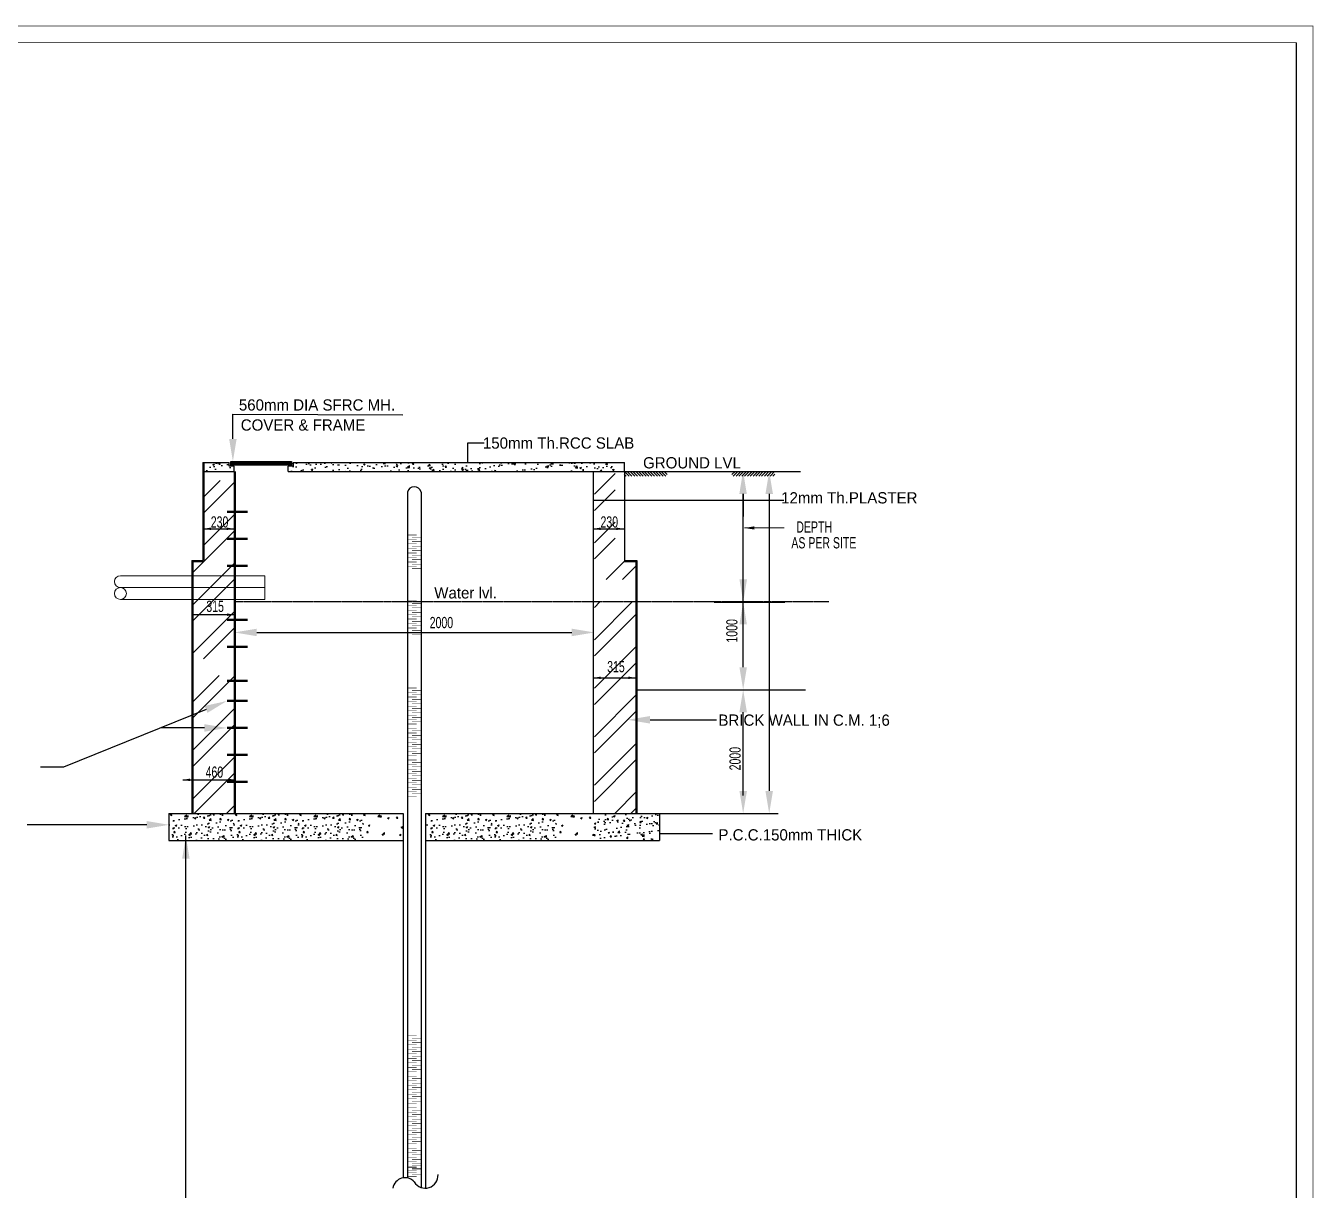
# Model space of a CAD drawing. Header units: millimetres. Extents: x 5085619 to 5232807, y 157605 to 261568.
# Drawn here: x 5194228 to 5232807, y 226668 to 261568 of the extents above; entities that cross this region are included whole.
import ezdxf

# ---------------------------------------------------------------- set-up
doc = ezdxf.new("R2010")
doc.units = ezdxf.units.MM
doc.header["$MEASUREMENT"] = 0
doc.linetypes.add('DASHED', pattern=[0.75, 0.5, -0.25])
for name, color, linetype in [('PEBBLES', 9, 'Continuous'), ('PL-R.W PIPE', 5, 'Continuous'), ('PL-TEXT', 7, 'Continuous'), ('PLDIM', 1, 'Continuous')]:
    doc.layers.add(name, color=color, linetype=linetype)
doc.layers.add('SEWER-T', color=7, linetype='Continuous', lineweight=15)
doc.layers.add('wall', color=7, linetype='Continuous', lineweight=0)
doc.styles.add('ROMANS', font='GOTHIC.TTF', dxfattribs={"width": 0.7})
doc.styles.get("Standard").update_dxf_attribs({"font": 'GOTHIC.TTF'})
doc.styles.add('vicky', font='arial.ttf', dxfattribs={"height": 150})
doc.dimstyles.new('TD', dxfattribs={"dimtxt": 180, "dimasz": 100, "dimexe": 100, "dimexo": 220, "dimgap": 50, "dimtad": 1, "dimdec": 0, "dimzin": 0, "dimdsep": 46, "dimtxsty": 'Standard', "dimcen": 175, "dimdle": 100, "dimclrd": 256, "dimclre": 256, "dimclrt": 256, "dimadec": 0, "dimazin": 0, "dimtfac": 1, "dimtdec": 0, "dimtmove": 2, "dimatfit": 3, "dimfxl": 1, "dimtolj": 1, "dimtzin": 0, "dimlwd": -1, "dimlwe": -1, "dimarcsym": 0})
doc.dimstyles.new('vicky', dxfattribs={"dimscale": 0, "dimtxt": 100, "dimasz": 300, "dimexe": 0, "dimexo": 25, "dimgap": 50, "dimtad": 1, "dimdec": 4, "dimrnd": 1, "dimzin": 12, "dimdsep": 46, "dimtxsty": 'vicky', "dimcen": 0.09, "dimclrd": 3, "dimclre": 3, "dimclrt": 7, "dimaunit": 1, "dimadec": 0, "dimazin": 0, "dimtfac": 100, "dimtdec": 4, "dimtofl": 0, "dimtmove": 1, "dimatfit": 3, "dimfxl": 100, "dimfxlon": 1, "dimtolj": 1, "dimtzin": 12, "dimlwd": 5, "dimlwe": 0, "dimarcsym": 1})
pattern_1 = [(50, (5168789.04, 194874.43), (491.46, -42.9972), [51.389, -565.2804]), (355, (5168789.04, 194874.43), (-95.0708, 515.393), [41.1113, -452.2243]), (100.451, (5168830, 194870.84), (396.391, 472.3934), [43.674, -480.414]), (46.1842, (5168789.04, 195011.46), (731.2607, -113.413), [77.084, -847.921]), (96.6356, (5168850, 195002), (640.42, 667.453), [65.511, -720.621]), (351.184, (5168789, 195011.5), (640.421, 667.452), [61.667, -678.3365]), (21, (5168857.55, 194977.2), (408.995, -275.8706), [51.389, -565.2804]), (326, (5168857.55, 194977.2), (166.7167, 496.864), [41.1113, -452.2243]), (71.4514, (5168891.64, 194954.2), (575.7106, 220.9944), [43.674, -480.414]), (37.5, (5168789.04, 194874.43), (8.3318, 228.095), [0, -446.7428, 0, -459.0762, 0, -453.9373]), (7.5, (5168789.04, 194874.43), (180.2522, 270.2463), [0, -261.742, 0, -436.465, 0, -173.0101]), (327.5, (5168636.24, 194874.43), (365.7681, -15.4538), [0, -171.2971, 0, -534.4469, 0, -709.17]), (317.5, (5168567.72, 194874.43), (399.5921, 68.5903), [0, -222.6862, 0, -354.9276, 0, -503.6135])]

msp = doc.modelspace()

# ---------------------------------------------------------------- hatches: boundary and pattern name
at = {"layer": 'PEBBLES'}
h = msp.add_hatch(dxfattribs=at)
h.set_pattern_fill('AR-CONC', color=256, scale=2.697592, style=0)
h.set_pattern_definition(pattern_1)
h.paths.add_polyline_path([(5199573, 248481), (5199573, 248211), (5200475, 248211), (5200475, 248366), (5200322, 248366), (5200322, 248481)])
h = msp.add_hatch(dxfattribs=at)
h.set_pattern_fill('ANSI31', color=256, scale=10.790368, style=0)
h.set_pattern_definition([(45, (5168789.036, 194828.478), (-24.225067, 24.225067), [])])
h.paths.add_polyline_path([(5202191, 248400), (5202191, 248512), (5200372, 248512), (5200372, 248400)])
h = msp.add_hatch(dxfattribs=at)
h.set_pattern_fill('AR-CONC', color=256, scale=2.697592, style=0)
h.set_pattern_definition(pattern_1)
h.paths.add_polyline_path([(5202165, 248481), (5202165, 248419), (5202094, 248419), (5202094, 248211), (5205871, 248211), (5205871, 248481)])
h = msp.add_hatch(dxfattribs=at)
h.set_pattern_fill('AR-CONC', color=256, scale=2.697592, style=0)
h.set_pattern_definition(pattern_1)
h.paths.add_polyline_path([(5200475, 237151), (5200475, 237960), (5198520, 237960), (5198520, 237151)])
h = msp.add_hatch(dxfattribs=at)
h.set_pattern_fill('AR-CONC', color=256, scale=2.697592, style=0)
h.set_pattern_definition([(50, (5170735.6, 194874.43), (491.46, -42.997), [51.389, -565.2804]), (355, (5170735.6, 194874.43), (-95.071, 515.393), [41.1113, -452.2243]), (100.451, (5170776.56, 194870.84), (396.391, 472.3934), [43.674, -480.414]), (46.1842, (5170735.6, 195011.46), (731.261, -113.413), [77.084, -847.921]), (96.6356, (5170796.55, 195002), (640.42, 667.453), [65.511, -720.621]), (351.184, (5170735.6, 195011.5), (640.421, 667.452), [61.667, -678.336]), (21, (5170804.13, 194977.2), (408.995, -275.8706), [51.389, -565.2804]), (326, (5170804.13, 194977.2), (166.7167, 496.864), [41.1113, -452.2243]), (71.4514, (5170838.2, 194954.2), (575.7106, 220.9944), [43.674, -480.414]), (37.5, (5170735.61, 194874.43), (8.3318, 228.095), [0, -446.7428, 0, -459.0762, 0, -453.9373]), (7.5, (5170735.6, 194874.43), (180.2522, 270.2463), [0, -261.742, 0, -436.465, 0, -173.0101]), (327.5, (5170582.81, 194874.43), (365.7681, -15.4538), [0, -171.2971, 0, -534.447, 0, -709.17]), (317.5, (5170514.3, 194874.43), (399.5921, 68.5903), [0, -222.6862, 0, -354.9276, 0, -503.6135])])
h.paths.add_polyline_path([(5202422, 237151), (5202422, 237960), (5200466, 237960), (5200466, 237151)])
h = msp.add_hatch(dxfattribs=at)
h.set_pattern_fill('AR-CONC', color=256, scale=2.697592, style=0)
h.set_pattern_definition([(50, (5172663.5, 194874.43), (491.46, -42.997), [51.389, -565.2804]), (355, (5172663.5, 194874.43), (-95.071, 515.393), [41.1113, -452.2243]), (100.451, (5172704.47, 194870.84), (396.391, 472.3934), [43.674, -480.414]), (46.1842, (5172663.5, 195011.46), (731.261, -113.413), [77.084, -847.921]), (96.6356, (5172724.45, 195002), (640.42, 667.453), [65.511, -720.621]), (351.184, (5172663.5, 195011.5), (640.421, 667.452), [61.667, -678.336]), (21, (5172732.03, 194977.2), (408.995, -275.8706), [51.389, -565.2804]), (326, (5172732.03, 194977.2), (166.7167, 496.864), [41.1113, -452.2243]), (71.4514, (5172766.1, 194954.2), (575.7106, 220.9944), [43.674, -480.414]), (37.5, (5172663.52, 194874.43), (8.3318, 228.095), [0, -446.7428, 0, -459.0762, 0, -453.9373]), (7.5, (5172663.52, 194874.43), (180.2522, 270.2463), [0, -261.742, 0, -436.465, 0, -173.0101]), (327.5, (5172510.72, 194874.43), (365.7681, -15.4538), [0, -171.2971, 0, -534.447, 0, -709.17]), (317.5, (5172442.2, 194874.43), (399.5921, 68.5903), [0, -222.6862, 0, -354.9276, 0, -503.6135])])
h.paths.add_polyline_path([(5204350, 237151), (5204350, 237960), (5202394, 237960), (5202394, 237151)])
h = msp.add_hatch(dxfattribs=at)
h.set_pattern_fill('AR-CONC', color=256, scale=2.697592, style=0)
h.set_pattern_definition([(50, (5176519.63, 194874.43), (491.46, -42.997), [51.389, -565.2804]), (355, (5176519.63, 194874.43), (-95.071, 515.393), [41.1113, -452.2243]), (100.451, (5176560.6, 194870.84), (396.391, 472.3934), [43.674, -480.414]), (46.1842, (5176519.63, 195011.46), (731.261, -113.413), [77.084, -847.921]), (96.6356, (5176580.6, 195002), (640.42, 667.453), [65.511, -720.621]), (351.184, (5176519.6, 195011.5), (640.421, 667.452), [61.667, -678.336]), (21, (5176588.15, 194977.2), (408.995, -275.8706), [51.389, -565.2804]), (326, (5176588.15, 194977.2), (166.7167, 496.864), [41.1113, -452.2243]), (71.4514, (5176622.24, 194954.2), (575.7106, 220.9944), [43.674, -480.414]), (37.5, (5176519.63, 194874.43), (8.3318, 228.095), [0, -446.7428, 0, -459.0762, 0, -453.9373]), (7.5, (5176519.63, 194874.43), (180.2522, 270.2463), [0, -261.742, 0, -436.465, 0, -173.0101]), (327.5, (5176366.84, 194874.43), (365.7681, -15.4538), [0, -171.2971, 0, -534.447, 0, -709.17]), (317.5, (5176298.32, 194874.43), (399.5921, 68.5903), [0, -222.6862, 0, -354.9276, 0, -503.6135])])
h.paths.add_polyline_path([(5208206, 237151), (5208206, 237960), (5206250, 237960), (5206250, 237151)])
h = msp.add_hatch(dxfattribs=at)
h.set_pattern_fill('AR-CONC', color=256, scale=2.697592, style=0)
h.set_pattern_definition([(50, (5178447.54, 194874.43), (491.46, -42.997), [51.389, -565.2804]), (355, (5178447.54, 194874.43), (-95.071, 515.393), [41.1113, -452.2243]), (100.451, (5178488.5, 194870.84), (396.391, 472.3934), [43.674, -480.414]), (46.1842, (5178447.54, 195011.46), (731.261, -113.413), [77.084, -847.921]), (96.6356, (5178508.5, 195002), (640.42, 667.453), [65.511, -720.621]), (351.184, (5178447.54, 195011.5), (640.421, 667.452), [61.667, -678.336]), (21, (5178516.06, 194977.2), (408.995, -275.8706), [51.389, -565.2804]), (326, (5178516.06, 194977.2), (166.7167, 496.864), [41.1113, -452.2243]), (71.4514, (5178550.14, 194954.2), (575.7106, 220.9944), [43.674, -480.414]), (37.5, (5178447.54, 194874.43), (8.3318, 228.095), [0, -446.7428, 0, -459.0762, 0, -453.9373]), (7.5, (5178447.54, 194874.43), (180.2522, 270.2463), [0, -261.742, 0, -436.465, 0, -173.0101]), (327.5, (5178294.74, 194874.43), (365.7681, -15.4538), [0, -171.2971, 0, -534.447, 0, -709.17]), (317.5, (5178226.22, 194874.43), (399.5921, 68.5903), [0, -222.6862, 0, -354.9276, 0, -503.6135])])
h.paths.add_polyline_path([(5210134, 237151), (5210134, 237960), (5208178, 237960), (5208178, 237151)])
h = msp.add_hatch(dxfattribs=at)
h.set_pattern_fill('AR-CONC', color=256, scale=2.697592, style=0)
h.set_pattern_definition(pattern_1)
h.paths.add_polyline_path([(5211266, 237960), (5211266, 237151), (5213221, 237151), (5213221, 237960)])
at = {"layer": 'PL-TEXT'}
h = msp.add_hatch(dxfattribs=at)
h.set_pattern_fill('AR-CONC', color=256, scale=2.697592, style=0)
h.set_pattern_definition(pattern_1)
h.paths.add_polyline_path([(5211886, 248211), (5211886, 248481), (5205871, 248481), (5205871, 248211)])
h = msp.add_hatch(dxfattribs=at)
h.set_pattern_fill('ANSI31', color=256, scale=18.883144, style=0)
h.set_pattern_definition([(135, (5242952.007, 194874.425), (42.39387, 42.39387), [])])
h.paths.add_polyline_path([(5212163, 248211), (5213450, 248211), (5213450, 248073), (5212163, 248073)])
h = msp.add_hatch(dxfattribs=at)
h.set_pattern_fill('ANSI31', color=256, scale=18.883144, style=0)
h.set_pattern_definition([(45, (5185885.445, 194874.425), (-42.39387, 42.39387), [])])
h.paths.add_polyline_path([(5216674, 248211), (5215388, 248211), (5215388, 248073), (5216674, 248073)])

# ---------------------------------------------------------------- linework, layer by layer
at = {"layer": 'PEBBLES'}
for p, q in [((5211266, 247526), (5211886, 248146)), ((5213777, 248211), (5217441, 248211)), ((5199564, 247452), (5200054, 247941)), ((5199564, 246967), (5200475, 247879)), ((5211266, 247041), (5211886, 247662)), ((5199564, 245998), (5200475, 246910)), ((5211266, 246072), (5211886, 246693)), ((5199234, 245184), (5200475, 246425)), ((5211266, 245588), (5211886, 246208)), ((5199202, 245514), (5199202, 241702)), ((5199234, 244215), (5200475, 245456)), ((5211621, 244974), (5212161, 245514)), ((5212106, 244974), (5212507, 245375)), ((5199234, 243731), (5200475, 244972)), ((5211266, 243165), (5212400, 244300)), ((5211266, 244134), (5211431, 244300)), ((5199234, 242762), (5200475, 244003)), ((5211266, 242681), (5212507, 243922)), ((5199556, 242599), (5200475, 243518)), ((5211266, 241712), (5212507, 242952)), ((5211266, 241227), (5212507, 242468)), ((5199203, 241277), (5200019, 242093)), ((5199203, 240792), (5200475, 242065)), ((5211266, 240258), (5212539, 241531)), ((5199234, 239855), (5200475, 241096)), ((5211266, 239774), (5212539, 241047)), ((5199234, 239370), (5200475, 240611)), ((5211266, 238805), (5212539, 240078)), ((5199234, 238401), (5200475, 239642)), ((5211266, 238320), (5212539, 239593)), ((5199278, 237960), (5200475, 239158)), ((5211875, 237960), (5212539, 238624)), ((5200247, 237960), (5200475, 238189)), ((5212360, 237960), (5212539, 238140)), ((5204353, 237906), (5204386, 237945)), ((5204353, 237906), (5204394, 237902)), ((5204394, 237902), (5204387, 237945)), ((5204775, 237868), (5204829, 237924)), ((5204776, 237868), (5204836, 237858)), ((5204836, 237858), (5204829, 237924)), ((5204845, 237863), (5204878, 237902)), ((5204845, 237863), (5204886, 237859)), ((5204886, 237859), (5204878, 237902)), ((5205071, 237823), (5205119, 237842)), ((5205071, 237823), (5205105, 237800)), ((5205105, 237800), (5205119, 237842)), ((5205336, 237820), (5205369, 237859)), ((5205336, 237820), (5205377, 237816)), ((5205377, 237816), (5205369, 237859)), ((5210137, 237906), (5210170, 237945)), ((5210137, 237906), (5210178, 237902)), ((5210178, 237902), (5210171, 237945)), ((5210559, 237868), (5210613, 237924)), ((5210560, 237868), (5210620, 237858)), ((5210620, 237858), (5210613, 237924)), ((5210629, 237863), (5210662, 237902)), ((5210629, 237863), (5210670, 237859)), ((5210670, 237859), (5210662, 237902)), ((5210855, 237823), (5210903, 237842)), ((5210855, 237823), (5210889, 237800)), ((5210889, 237800), (5210903, 237842)), ((5211120, 237820), (5211153, 237859)), ((5211120, 237820), (5211161, 237816)), ((5211161, 237816), (5211153, 237859)), ((5213221, 237960), (5216778, 237960)), ((5204448, 237391), (5204481, 237430)), ((5204448, 237391), (5204489, 237387)), ((5204490, 237387), (5204482, 237430)), ((5204495, 237602), (5204543, 237621)), ((5204495, 237602), (5204529, 237579)), ((5204529, 237579), (5204543, 237621)), ((5204904, 237326), (5204952, 237345)), ((5204904, 237326), (5204938, 237303)), ((5204938, 237303), (5204952, 237345)), ((5204940, 237348), (5204973, 237387)), ((5204940, 237348), (5204981, 237344)), ((5204981, 237344), (5204973, 237387)), ((5205431, 237305), (5205464, 237344)), ((5205431, 237305), (5205472, 237301)), ((5205472, 237301), (5205465, 237344)), ((5205480, 237547), (5205528, 237566)), ((5205480, 237547), (5205514, 237524)), ((5210232, 237391), (5210265, 237430)), ((5210232, 237391), (5210273, 237387)), ((5210274, 237387), (5210266, 237430)), ((5210279, 237602), (5210327, 237621)), ((5210279, 237602), (5210313, 237579)), ((5210313, 237579), (5210327, 237621)), ((5210688, 237326), (5210736, 237345)), ((5210688, 237326), (5210722, 237303)), ((5210722, 237303), (5210736, 237345)), ((5210724, 237348), (5210757, 237387)), ((5210724, 237348), (5210765, 237344)), ((5210765, 237344), (5210757, 237387)), ((5211215, 237305), (5211248, 237344)), ((5211215, 237305), (5211256, 237301)), ((5211256, 237301), (5211249, 237344)), ((5211264, 237547), (5211312, 237566)), ((5211264, 237547), (5211298, 237524))]:
    msp.add_line(p, q, dxfattribs=at)
at = {"layer": 'PEBBLES', "linetype": 'DASHED'}
msp.add_line((5218294, 244300), (5200475, 244300), dxfattribs=at)
at = {"layer": 'PL-TEXT'}
for p, q in [((5232301, 158111), (5232301, 261061)), ((5200435, 249186), (5200435, 249926)), ((5200435, 249926), (5205530, 249906)), ((5199531, 248481), (5199531, 245546)), ((5199531, 248481), (5200322, 248481)), ((5199573, 248211), (5199573, 248481)), ((5200372, 248512), (5202191, 248512)), ((5202238, 248481), (5212167, 248481)), ((5212167, 248211), (5212167, 248481)), ((5199564, 248211), (5199564, 245514)), ((5199564, 248211), (5200475, 248211)), ((5199573, 248211), (5200475, 248211)), ((5200475, 248211), (5200475, 248366)), ((5200475, 248211), (5200475, 237960)), ((5200508, 248211), (5200508, 237960)), ((5202094, 248211), (5202094, 248366)), ((5202094, 248211), (5211886, 248211)), ((5211233, 248211), (5211233, 237960)), ((5211266, 248211), (5211886, 248211)), ((5211886, 248211), (5213777, 248211)), ((5212167, 248211), (5212167, 245514)), ((5215722, 244289), (5215722, 247537)), ((5215722, 247537), (5215722, 246862)), ((5216505, 247537), (5216505, 238635)), ((5199564, 246492), (5200482, 246492)), ((5211241, 246492), (5212159, 246492)), ((5199202, 245546), (5199531, 245546)), ((5199202, 245546), (5199202, 244165)), ((5199234, 245514), (5199564, 245514)), ((5199234, 245514), (5199234, 237960)), ((5212167, 245514), (5212507, 245514)), ((5212199, 245546), (5212539, 245546)), ((5212507, 245514), (5212507, 237960)), ((5212539, 245546), (5212539, 237960)), ((5214857, 244289), (5216973, 244289)), ((5215725, 242344), (5215725, 244480)), ((5199234, 243921), (5200475, 243921)), ((5201150, 243385), (5210591, 243385)), ((5211241, 242025), (5212514, 242025)), ((5212539, 241670), (5217597, 241670)), ((5199631, 241079), (5195355, 239344)), ((5212934, 240767), (5214925, 240767)), ((5215725, 238500), (5215725, 240995)), ((5199582, 240523), (5198285, 240523)), ((5195355, 239344), (5194670, 239344)), ((5198931, 238967), (5200517, 238967)), ((5198520, 237960), (5198520, 237151)), ((5198520, 237960), (5205533, 237960)), ((5205533, 237960), (5205533, 227036)), ((5206208, 237960), (5206208, 226730)), ((5206208, 237960), (5213221, 237960)), ((5211266, 237960), (5213221, 237960)), ((5213221, 237960), (5213221, 237151)), ((5216574, 237960), (5216730, 237960)), ((5197854, 237620), (5194275, 237620)), ((5199026, 214621), (5199026, 237299)), ((5213241, 237358), (5214802, 237358)), ((5198520, 237151), (5205533, 237151)), ((5198520, 237151), (5200475, 237151)), ((5206208, 237151), (5213221, 237151))]:
    msp.add_line(p, q, dxfattribs=at)
at = {"layer": 'PL-TEXT', "const_width": 13.5}
for points in [[(5085626, 157611), (5232801, 157611), (5232801, 261561), (5085626, 261561)], [(5086126, 158111), (5232301, 158111), (5232301, 261061), (5086126, 261061)]]:
    msp.add_lwpolyline(points, close=True, dxfattribs=at)
at = {"layer": 'PL-TEXT'}
for points in [[(5200475, 248366), (5200322, 248366), (5200322, 248481)], [(5202094, 248512), (5202191, 248512), (5202191, 248400), (5200372, 248400), (5200372, 248512)], [(5202238, 248481), (5202238, 248366), (5202094, 248366)]]:
    msp.add_lwpolyline(points, dxfattribs=at)
for points, const_width in [([(5200256, 246997), (5200876, 246997)], 67.4), ([(5200256, 246188), (5200876, 246188)], 67.4), ([(5205668, 246307), (5205937, 246307)], 13.5), ([(5205668, 246172), (5205937, 246172)], 13.5), ([(5205806, 246240), (5206074, 246240)], 13.5), ([(5205668, 246038), (5205937, 246038)], 13.5), ([(5205668, 245903), (5205937, 245903)], 13.5), ([(5205668, 245768), (5205937, 245768)], 13.5), ([(5205806, 246105), (5206074, 246105)], 13.5), ([(5205806, 245970), (5206074, 245970)], 13.5), ([(5205806, 245835), (5206074, 245835)], 13.5), ([(5200256, 245379), (5200876, 245379)], 67.4), ([(5205668, 245633), (5205937, 245633)], 13.5), ([(5205668, 245498), (5205937, 245498)], 13.5), ([(5205668, 245363), (5205937, 245363)], 13.5), ([(5205806, 245700), (5206074, 245700)], 13.5), ([(5205806, 245566), (5206074, 245566)], 13.5), ([(5205806, 245431), (5206074, 245431)], 13.5), ([(5205806, 245296), (5206074, 245296)], 13.5), ([(5205668, 244326), (5205937, 244326)], 13.5), ([(5205806, 244259), (5206074, 244259)], 13.5), ([(5205668, 244191), (5205937, 244191)], 13.5), ([(5205668, 244056), (5205937, 244056)], 13.5), ([(5205668, 243921), (5205937, 243921)], 13.5), ([(5205806, 244124), (5206074, 244124)], 13.5), ([(5205806, 243989), (5206074, 243989)], 13.5), ([(5205806, 243854), (5206074, 243854)], 13.5), ([(5200256, 243760), (5200876, 243760)], 67.4), ([(5205668, 243787), (5205937, 243787)], 13.5), ([(5205668, 243652), (5205937, 243652)], 13.5), ([(5205668, 243517), (5205937, 243517)], 13.5), ([(5205806, 243719), (5206074, 243719)], 13.5), ([(5205806, 243584), (5206074, 243584)], 13.5), ([(5205806, 243449), (5206074, 243449)], 13.5), ([(5205668, 243382), (5205937, 243382)], 13.5), ([(5205806, 243314), (5206074, 243314)], 13.5), ([(5200256, 242951), (5200876, 242951)], 67.4), ([(5200256, 241934), (5200876, 241934)], 67.4), ([(5205668, 241719), (5205937, 241719)], 13.5), ([(5205668, 241584), (5205937, 241584)], 13.5), ([(5205806, 241651), (5206074, 241651)], 13.5), ([(5205806, 241516), (5206074, 241516)], 13.5), ([(5200256, 241332), (5200876, 241332)], 67.4), ([(5205668, 241449), (5205937, 241449)], 13.5), ([(5205668, 241314), (5205937, 241314)], 13.5), ([(5205668, 241179), (5205937, 241179)], 13.5), ([(5205806, 241381), (5206074, 241381)], 13.5), ([(5205806, 241247), (5206074, 241247)], 13.5), ([(5205668, 241044), (5205937, 241044)], 13.5), ([(5205668, 240909), (5205937, 240909)], 13.5), ([(5205668, 240774), (5205937, 240774)], 13.5), ([(5205806, 241112), (5206074, 241112)], 13.5), ([(5205806, 240977), (5206074, 240977)], 13.5), ([(5205806, 240842), (5206074, 240842)], 13.5), ([(5200256, 240523), (5200876, 240523)], 67.4), ([(5205668, 240640), (5205937, 240640)], 13.5), ([(5205668, 240505), (5205937, 240505)], 13.5), ([(5205668, 240370), (5205937, 240370)], 13.5), ([(5205806, 240707), (5206074, 240707)], 13.5), ([(5205806, 240437), (5206074, 240437)], 13.5), ([(5205668, 240235), (5205937, 240235)], 13.5), ([(5205668, 240100), (5205937, 240100)], 13.5), ([(5205668, 239965), (5205937, 239965)], 13.5), ([(5205806, 240302), (5206074, 240302)], 13.5), ([(5205806, 240167), (5206074, 240167)], 13.5), ([(5205806, 240033), (5206074, 240033)], 13.5), ([(5200256, 239714), (5200876, 239714)], 67.4), ([(5205668, 239830), (5205937, 239830)], 13.5), ([(5205668, 239695), (5205937, 239695)], 13.5), ([(5205806, 239898), (5206074, 239898)], 13.5), ([(5205806, 239763), (5206074, 239763)], 13.5), ([(5205668, 239561), (5205937, 239561)], 13.5), ([(5205668, 239426), (5205937, 239426)], 13.5), ([(5205668, 239291), (5205937, 239291)], 13.5), ([(5205806, 239493), (5206074, 239493)], 13.5), ([(5205806, 239358), (5206074, 239358)], 13.5), ([(5205806, 239223), (5206074, 239223)], 13.5), ([(5200256, 238905), (5200876, 238905)], 67.4), ([(5205668, 239156), (5205937, 239156)], 13.5), ([(5205668, 239021), (5205937, 239021)], 13.5), ([(5205668, 238886), (5205937, 238886)], 13.5), ([(5205806, 239088), (5206074, 239088)], 13.5), ([(5205806, 238954), (5206074, 238954)], 13.5), ([(5205806, 238819), (5206074, 238819)], 13.5), ([(5205668, 238751), (5205937, 238751)], 13.5), ([(5205668, 238616), (5205937, 238616)], 13.5), ([(5205668, 238481), (5205937, 238481)], 13.5), ([(5205806, 238684), (5206074, 238684)], 13.5), ([(5205806, 238549), (5206074, 238549)], 13.5), ([(5205668, 231294), (5205937, 231294)], 13.5), ([(5205668, 231159), (5205937, 231159)], 13.5), ([(5205806, 231226), (5206074, 231226)], 13.5), ([(5205806, 231092), (5206074, 231092)], 13.5), ([(5205668, 231024), (5205937, 231024)], 13.5), ([(5205668, 230889), (5205937, 230889)], 13.5), ([(5205668, 230754), (5205937, 230754)], 13.5), ([(5205806, 230957), (5206074, 230957)], 13.5), ([(5205806, 230822), (5206074, 230822)], 13.5), ([(5205668, 230620), (5205937, 230620)], 13.5), ([(5205668, 230485), (5205937, 230485)], 13.5), ([(5205668, 230350), (5205937, 230350)], 13.5), ([(5205806, 230687), (5206074, 230687)], 13.5), ([(5205806, 230552), (5206074, 230552)], 13.5), ([(5205806, 230417), (5206074, 230417)], 13.5), ([(5205668, 230215), (5205937, 230215)], 13.5), ([(5205668, 230080), (5205937, 230080)], 13.5), ([(5205668, 229945), (5205937, 229945)], 13.5), ([(5205806, 230282), (5206074, 230282)], 13.5), ([(5205806, 230013), (5206074, 230013)], 13.5), ([(5205668, 229810), (5205937, 229810)], 13.5), ([(5205668, 229675), (5205937, 229675)], 13.5), ([(5205668, 229540), (5205937, 229540)], 13.5), ([(5205806, 229878), (5206074, 229878)], 13.5), ([(5205806, 229743), (5206074, 229743)], 13.5), ([(5205806, 229608), (5206074, 229608)], 13.5), ([(5205668, 229406), (5205937, 229406)], 13.5), ([(5205668, 229271), (5205937, 229271)], 13.5), ([(5205806, 229473), (5206074, 229473)], 13.5), ([(5205806, 229338), (5206074, 229338)], 13.5), ([(5205668, 229136), (5205937, 229136)], 13.5), ([(5205668, 229001), (5205937, 229001)], 13.5), ([(5205668, 228866), (5205937, 228866)], 13.5), ([(5205806, 229068), (5206074, 229068)], 13.5), ([(5205806, 228934), (5206074, 228934)], 13.5), ([(5205806, 228799), (5206074, 228799)], 13.5), ([(5205668, 228731), (5205937, 228731)], 13.5), ([(5205668, 228596), (5205937, 228596)], 13.5), ([(5205668, 228461), (5205937, 228461)], 13.5), ([(5205806, 228664), (5206074, 228664)], 13.5), ([(5205806, 228529), (5206074, 228529)], 13.5), ([(5205806, 228394), (5206074, 228394)], 13.5), ([(5205668, 228327), (5205937, 228327)], 13.5), ([(5205668, 228192), (5205937, 228192)], 13.5), ([(5205668, 228057), (5205937, 228057)], 13.5), ([(5205806, 228259), (5206074, 228259)], 13.5), ([(5205806, 228124), (5206074, 228124)], 13.5), ([(5205668, 227932), (5205937, 227932)], 13.5), ([(5205668, 227797), (5205937, 227797)], 13.5), ([(5205668, 227662), (5205937, 227662)], 13.5), ([(5205806, 227864), (5206074, 227864)], 13.5), ([(5205806, 227729), (5206074, 227729)], 13.5), ([(5205668, 227527), (5205937, 227527)], 13.5), ([(5205668, 227392), (5205937, 227392)], 13.5), ([(5205668, 227345), (5205937, 227345)], 13.5), ([(5205668, 227257), (5205937, 227257)], 13.5), ([(5205806, 227594), (5206074, 227594)], 13.5), ([(5205806, 227460), (5206074, 227460)], 13.5), ([(5205806, 227412), (5206074, 227412)], 13.5), ([(5205806, 227325), (5206074, 227325)], 13.5), ([(5205806, 227277), (5206074, 227277)], 13.5), ([(5205668, 227210), (5205937, 227210)], 13.5), ([(5205668, 227075), (5205937, 227075)], 13.5), ([(5205806, 227143), (5206074, 227143)], 13.5)]:
    msp.add_lwpolyline(points, dxfattribs=dict(at, const_width=const_width))
for points in [[(5200548, 249186), (5200435, 248512), (5200323, 249186)], [(5215610, 247537), (5215835, 247537), (5215722, 248211)], [(5215610, 247537), (5215835, 247537), (5215722, 248211)], [(5216393, 247537), (5216618, 247537), (5216505, 248211)], [(5199781, 246529), (5199781, 246454), (5199556, 246492)], [(5200250, 246529), (5200250, 246454), (5200475, 246492)], [(5211458, 246529), (5211458, 246454), (5211233, 246492)], [(5211927, 246529), (5211927, 246454), (5212152, 246492)], [(5215614, 244973), (5215839, 244973), (5215726, 244298)], [(5215613, 243624), (5215838, 243624), (5215725, 244298)], [(5200255, 243955), (5200255, 243880), (5200479, 243917)], [(5201150, 243497), (5201150, 243273), (5200475, 243385)], [(5210591, 243497), (5210591, 243273), (5211266, 243385)], [(5215613, 242344), (5215838, 242344), (5215725, 241670)], [(5211458, 242063), (5211458, 241988), (5211233, 242025)], [(5212282, 242063), (5212282, 241988), (5212507, 242025)], [(5215613, 240995), (5215838, 240995), (5215725, 241670)], [(5199589, 241183), (5200256, 241332), (5199673, 240975)], [(5212934, 240655), (5212259, 240767), (5212934, 240880)], [(5199582, 240636), (5200256, 240523), (5199582, 240411)], [(5199148, 239005), (5199148, 238930), (5198923, 238967)], [(5200286, 239005), (5200286, 238930), (5200510, 238967)], [(5215613, 238635), (5215838, 238635), (5215725, 237960)], [(5216393, 238635), (5216618, 238635), (5216505, 237960)], [(5198914, 236601), (5199139, 236601), (5199027, 237275)]]:
    msp.add_solid(points, dxfattribs=at)
at = {"layer": 'PLDIM'}
for p, q in [((5216574, 248211), (5216730, 248211)), ((5200475, 244104), (5200475, 243160)), ((5212507, 242455), (5212507, 242170))]:
    msp.add_line(p, q, dxfattribs=at)
msp.add_solid([(5197854, 237732), (5198528, 237620), (5197854, 237508)], dxfattribs=at)
at = {"layer": 'SEWER-T'}
for p, q in [((5197066, 245085), (5201390, 245085)), ((5201390, 245085), (5201390, 244375)), ((5201390, 244730), (5197066, 244730)), ((5201390, 244375), (5197066, 244375))]:
    msp.add_line(p, q, dxfattribs=at)
for centre, start, end in [((5197066, 244908), 90, 270), ((5197066, 244553), 90, 270), ((5197066, 244553), 270, 90)]:
    msp.add_arc(centre, 178, start, end, dxfattribs=at)
at = {"layer": 'wall', "color": 1, "lineweight": -3}
for p, q in [((5205668, 247589), (5205668, 227036)), ((5206073, 247589), (5206073, 226751)), ((5199203, 244962), (5199203, 237960))]:
    msp.add_line(p, q, dxfattribs=at)
for centre, radius, start, end in [((5205871, 247545), 207, 12.3038, 167.6962), ((5205593, 226679), 365, 40.4098, 172.3207), ((5206199, 227113), 383, 211.0182, 3.666)]:
    msp.add_arc(centre, radius, start, end, dxfattribs=at)

# ---------------------------------------------------------------- texts
at = {"layer": 'PL-TEXT', "style": 'ROMANS'}
for s, p in [('560mm DIA SFRC MH.', (5200614, 250035)), ('COVER & FRAME', (5200671, 249434)), ('150mm Th.RCC SLAB', (5207927, 248893)), ('GROUND LVL', (5212726, 248301)), ('12mm Th.PLASTER', (5216863, 247252)), ('Water lvl.', (5206469, 244404)), ('BRICK WALL IN C.M. 1;6', (5214984, 240589)), ('P.C.C.150mm THICK', (5214984, 237150))]:
    msp.add_text(s, height=337.2, dxfattribs=at).set_placement(p)
at = {"layer": 'PL-TEXT', "char_height": 337.2, "attachment_point": 5, "style": 'ROMANS'}
for s, insert in [('230', (5200036, 246694)), ('230', (5211713, 246694)), ('DEPTH ', (5217853, 246545)), ('AS PER SITE', (5218143, 246070)), ('315', (5199903, 244166)), ('2000', (5206683, 243679)), ('315', (5211913, 242358)), ('460', (5199881, 239197))]:
    msp.add_mtext(s, dxfattribs=dict(at, insert=insert))
at = {"layer": 'PL-TEXT', "char_height": 337.2, "attachment_point": 5, "rotation": 90, "style": 'ROMANS'}
for s, insert in [('1000', (5215388, 243434)), ('2000', (5215484, 239603))]:
    msp.add_mtext(s, dxfattribs=dict(at, insert=insert))

# ---------------------------------------------------------------- leaders
at = {"layer": 'PL-R.W PIPE', "linetype": 'Continuous'}
msp.add_leader([(5215764, 246517), (5216955, 246517)], dimstyle='vicky', override={"dimscale": 1, "dimtad": 0}, dxfattribs=at)
at = {"layer": 'PL-TEXT'}
for points in [[(5207478, 248491), (5207478, 249069), (5207967, 249069)], [(5211219, 247346), (5216947, 247346)]]:
    msp.add_leader(points, dimstyle='TD', override={"dimscale": 1, "dimtad": 0}, dxfattribs=at)

doc.saveas('drawing.dxf')
